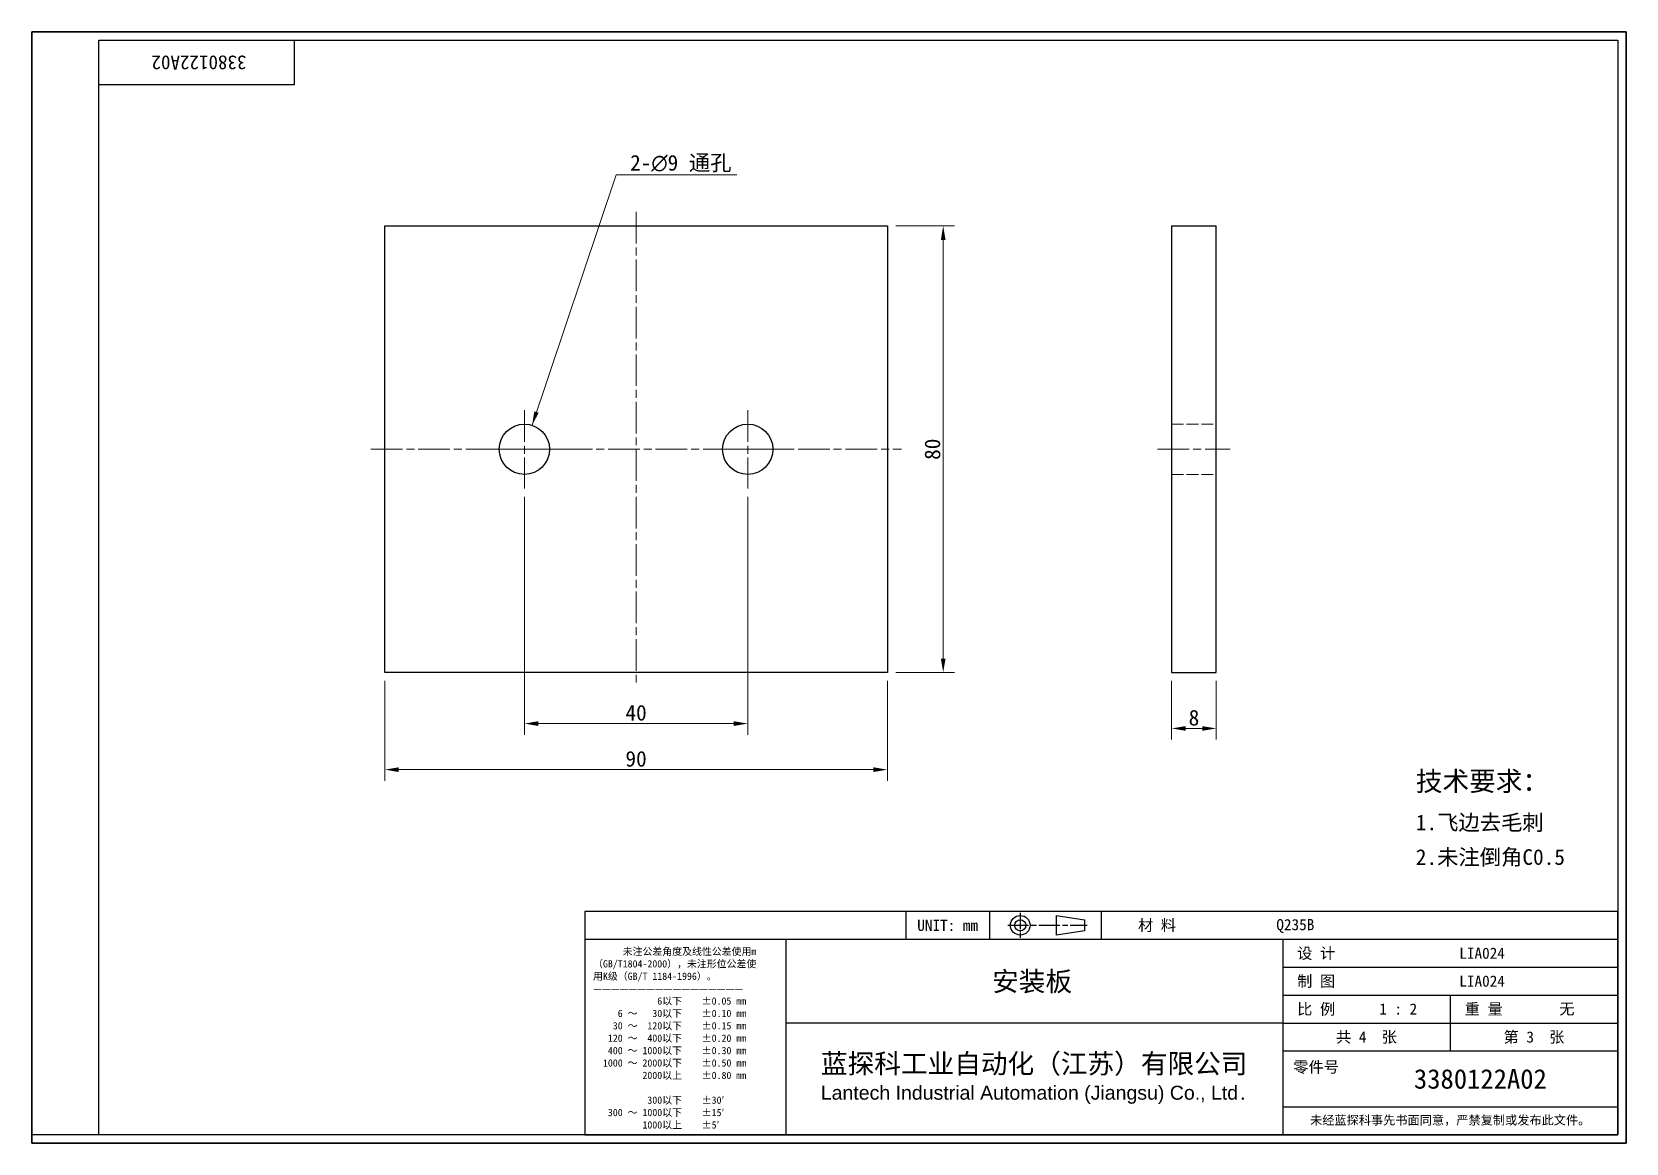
# Model space of a CAD drawing. Header units: millimetres. Extents: x 6 to 292, y 5 to 205.
import ezdxf
from ezdxf.enums import TextEntityAlignment as Align

# ---------------------------------------------------------------- set-up
doc = ezdxf.new("R2010")
doc.units = ezdxf.units.MM
doc.linetypes.add('CHAIN', pattern=[0.3543, 0.2362, -0.0295, 0.0591, -0.0295])
doc.linetypes.add('DASHED', pattern=[0.2067, 0.1654, -0.0413])
for name, color, linetype, lineweight in [('1', 7, 'Continuous', 18), ('可见 (ISO)', 7, 'Continuous', 25), ('图框 (ISO)', 7, 'Continuous', 35), ('标题 (ISO)', 7, 'Continuous', 25)]:
    doc.layers.add(name, color=color, linetype=linetype, lineweight=lineweight)
for name, color, linetype, lineweight, true_color in [('中心标记 (ISO)', 1, 'CHAIN', 18, 0xff0000), ('中心线 (ISO)', 1, 'CHAIN', 18, 0xff0000), ('尺寸 (ISO)', 7, 'Continuous', 18, 0x008000), ('符号 (ISO)', 7, 'Continuous', 18, 0x008000), ('隐藏 (ISO)', 5, 'DASHED', 18, 0x0000ff)]:
    doc.layers.add(name, color=color, linetype=linetype, lineweight=lineweight, true_color=true_color)
doc.styles.add('文本样式164', font='SimSun.ttf')
doc.styles.add('文本样式165', font='SimSun.ttf')
doc.styles.add('文本样式74', font='SimSun.ttf')
doc.styles.add('最新国标', font='simfang.ttf')
doc.styles.add('注释文本 (ISO)', font='simfang.ttf')
doc.dimstyles.new('默认 (GB)', dxfattribs={"dimtxt": 2.8, "dimasz": 2.5, "dimexe": 2, "dimexo": 1.5, "dimgap": 0.5, "dimtad": 1, "dimtoh": 1, "dimdsep": 46, "dimtxsty": '最新国标', "dimcen": 0.09, "dimdle": 10, "dimclrd": 256, "dimclre": 256, "dimclrt": 256, "dimaunit": 1, "dimadec": 3, "dimazin": 2, "dimtfac": 0.535714, "dimtdec": 3, "dimtmove": 0, "dimatfit": 3, "dimfxl": 0, "dimtolj": 1, "dimlwd": -1, "dimlwe": -1, "dimarcsym": 0})
doc.dimstyles.new('默认 (GB)$7', dxfattribs={"dimtxt": 2.8, "dimasz": 2.5, "dimexe": 2, "dimexo": 1.5, "dimgap": 0.5, "dimtad": 1, "dimtoh": 1, "dimdsep": 46, "dimtxsty": '最新国标', "dimcen": 0.09, "dimdle": 10, "dimclrd": 256, "dimclre": 256, "dimclrt": 256, "dimaunit": 1, "dimadec": 3, "dimazin": 2, "dimtfac": 0.535714, "dimtdec": 3, "dimtmove": 0, "dimatfit": 3, "dimfxl": 0, "dimtolj": 1, "dimlwd": -1, "dimlwe": -1, "dimarcsym": 0})

# ---------------------------------------------------------------- blocks, each defined once
blk = doc.blocks.new('图框 最新国标')
at = {"layer": '图框 (ISO)'}
for p, q in [((6, 7), (6, 204.5)), ((6, 204.5), (291.5, 204.5)), ((291.5, 204.5), (291.5, 5.5)), ((6, 7), (6, 5.5)), ((6, 7), (6, 5.5)), ((291.5, 5.5), (6, 5.5))]:
    blk.add_line(p, q, dxfattribs=at)
at = {"layer": '图框 (ISO)', "color": 7, "linetype": 'Continuous', "lineweight": 25}
for p, q in [((18, 203), (290, 203)), ((18, 7), (18, 203)), ((18, 203), (290, 203)), ((53, 203), (53, 195)), ((290, 203), (290, 7)), ((290, 203), (290, 7)), ((53, 195), (18, 195)), ((290, 7), (6, 7)), ((290, 7), (18, 7))]:
    blk.add_line(p, q, dxfattribs=at)
at = {"layer": '图框 (ISO)', "style": '文本样式74'}
blk.add_attdef('零件代号_001', (44.43, 200.25), '', height=2.5, rotation=180, dxfattribs=at)
blk = doc.blocks.new('标题栏 最新国标')
at = {"layer": '标题 (ISO)'}
for p, q in [((381.98, -183.84), (196.98, -183.84)), ((196.98, -183.84), (196.98, -223.84)), ((254.48, -183.84), (254.48, -188.84)), ((269.48, -183.84), (269.48, -188.84)), ((281.48, -188.09), (281.48, -184.59)), ((281.48, -184.59), (286.48, -185.34)), ((286.48, -185.34), (286.48, -187.34)), ((289.48, -183.84), (289.48, -188.84)), ((381.98, -223.84), (381.98, -183.84)), ((383.48, -183.84), (383.48, -225.34)), ((286.48, -187.34), (281.48, -188.09)), ((196.98, -188.84), (381.98, -188.84)), ((232.98, -188.84), (232.98, -223.84)), ((321.98, -188.84), (321.98, -223.84)), ((321.98, -193.84), (381.98, -193.84)), ((321.98, -198.84), (381.98, -198.84)), ((351.98, -198.84), (351.98, -208.84)), ((321.98, -203.84), (232.98, -203.84)), ((321.98, -203.84), (381.98, -203.84)), ((321.98, -208.84), (381.98, -208.84)), ((321.98, -218.84), (381.98, -218.84)), ((196.98, -223.84), (381.98, -223.84)), ((383.48, -225.34), (196.98, -225.34))]:
    blk.add_line(p, q, dxfattribs=at)
at = {"layer": '标题 (ISO)', "linetype": 'CHAIN', "ltscale": 5.000333}
blk.add_line((274.98, -184.09), (274.98, -188.59), dxfattribs=at)
at = {"layer": '标题 (ISO)', "linetype": 'CHAIN', "ltscale": 15.834605}
blk.add_line((272.73, -186.34), (286.98, -186.34), dxfattribs=at)
at = {"layer": '标题 (ISO)'}
for radius in [1.75, 1]:
    blk.add_circle((274.98, -186.34), radius, dxfattribs=at)
at = {"layer": '1', "style": '文本样式164'}
for s, p in [('UNIT: mm', (261.98, -186.34)), ('材 料', (299.48, -186.34)), ('设 计', (327.98, -191.34)), ('制 图', (327.98, -196.34)), ('比 例', (327.98, -201.34)), ('重 量', (357.98, -201.34)), ('共 4  张', (336.98, -206.34)), ('第 3  张', (366.98, -206.34))]:
    blk.add_text(s, height=2, dxfattribs=at).set_placement(p, align=Align.MIDDLE_CENTER)
at = {"layer": '标题 (ISO)', "style": '注释文本 (ISO)'}
for s, insert, char_height, attachment_point, line_spacing_factor in [('\\fSimSun|b0|i0;{\\H1.3000;      未注公差角度及线性公差使用m\\P}\\fSimSun|b0|i0;{\\H1.3000;（GB/T1804-2000），未注形位公差使\\P}\\fSimSun|b0|i0;{\\H1.3000;用K级（GB/T 1184-1996）。\\P}\\fSimSun|b0|i0;{\\H1.3000;—————————————————\\P}\\fSimSun|b0|i0;{\\H1.3000;             6以下    ±0.05 mm\\P}\\fSimSun|b0|i0;{\\H1.3000;     6 ～   30以下    ±0.10 mm\\P}\\fSimSun|b0|i0;{\\H1.3000;    30 ～  120以下    ±0.15 mm\\P}\\fSimSun|b0|i0;{\\H1.3000;   120 ～  400以下    ±0.20 mm\\P}\\fSimSun|b0|i0;{\\H1.3000;   400 ～ 1000以下    ±0.30 mm\\P}\\fSimSun|b0|i0;{\\H1.3000;  1000 ～ 2000以下    ±0.50 mm\\P}\\fSimSun|b0|i0;{\\H1.3000;          2000以上    ±0.80 mm\\P}\\fSimSun|b0|i0;{\\H1.3000;\\P}\\fSimSun|b0|i0;{\\H1.3000;           300以下    ±30′\\P}\\fSimSun|b0|i0;{\\H1.3000;   300 ～ 1000以下    ±15′\\P}\\fSimSun|b0|i0;{\\H1.3000;          1000以上    ±5′}', (198.48, -206.63), 1.3, 4, 1.023913), ('{\\fMicrosoft YaHei|b0|i0|c134|p34;\\H1.75x;蓝探科工业自动化（江苏）有限公司\\P\\fArial|b0|i0|c0|p34;\\H0.71429x;Lantech Industrial Automation (Jiangsu) Co., Ltd\\fFangSong|b0|i0|c134|p49;.\\H1.15195x; }', (277.48, -213.84), 2, 5, 0.978695)]:
    blk.add_mtext(s, dxfattribs=dict(at, insert=insert, char_height=char_height, attachment_point=attachment_point, line_spacing_factor=line_spacing_factor))
at = {"layer": '标题 (ISO)', "attachment_point": 5, "style": '注释文本 (ISO)'}
for s, insert, char_height in [('\\fFangSong|b0|i0;零件号', (327.98, -211.84), 2), ('\\fSimSun|b0|i0;{\\H1.6000;未经蓝探科事先书面同意，严禁复制或发布此文件。}', (351.98, -221.34), 1.6)]:
    blk.add_mtext(s, dxfattribs=dict(at, insert=insert, char_height=char_height))
at = {"layer": '标题 (ISO)'}
for tag, p, height, style in [('材料_001', (320.84, -187.21), 2, '注释文本 (ISO)'), ('设计人_001', (353.61, -192.33), 2, '注释文本 (ISO)'), ('库存编号_001', (269.94, -198.13), 3.5, '文本样式165'), ('设计人_001', (353.61, -197.33), 2, '注释文本 (ISO)'), ('视图比例_001', (339.26, -202.33), 2, '注释文本 (ISO)'), ('质量\\P3;_001', (371.53, -202.3), 2, '注释文本 (ISO)'), ('零件代号_001', (345.48, -215.59), 3.5, '文本样式165')]:
    blk.add_attdef(tag, p, '', height=height, dxfattribs=dict(at, style=style))
blk = doc.blocks.new('*D5')
at = {"layer": 'Defpoints', "color": 0, "transparency": 16777216}
for p in [(94.2, 122.76), (134.2, 122.76), (134.2, 80.63)]:
    blk.add_point(p, dxfattribs=at)
at = {"layer": '尺寸 (ISO)', "color": 116, "true_color": 0x00803f, "transparency": 16777216}
for p, q in [((94.2, 121.26), (94.2, 78.63)), ((134.2, 121.26), (134.2, 78.63)), ((96.7, 80.63), (131.7, 80.63))]:
    blk.add_line(p, q, dxfattribs=at)
for points in [[(96.7, 81.05), (96.7, 80.21), (94.2, 80.63)], [(131.7, 81.05), (131.7, 80.21), (134.2, 80.63)]]:
    blk.add_solid(points, dxfattribs=at)
at = {"layer": '尺寸 (ISO)', "transparency": 16777216, "insert": (114.2, 82.55), "char_height": 2.8, "attachment_point": 5, "style": '最新国标'}
blk.add_mtext('\\A1;40', dxfattribs=at)
blk = doc.blocks.new('*D6')
at = {"layer": 'Defpoints', "color": 0, "transparency": 16777216}
for p in [(69.2, 89.76), (159.2, 89.76), (69.2, 72.38)]:
    blk.add_point(p, dxfattribs=at)
at = {"layer": '尺寸 (ISO)', "color": 116, "true_color": 0x00803f, "transparency": 16777216}
for p, q in [((69.2, 88.26), (69.2, 70.38)), ((159.2, 88.26), (159.2, 70.38)), ((156.7, 72.38), (71.7, 72.38))]:
    blk.add_line(p, q, dxfattribs=at)
for points in [[(71.7, 72.8), (71.7, 71.96), (69.2, 72.38)], [(156.7, 72.8), (156.7, 71.96), (159.2, 72.38)]]:
    blk.add_solid(points, dxfattribs=at)
at = {"layer": '尺寸 (ISO)', "transparency": 16777216, "insert": (114.2, 74.3), "char_height": 2.8, "attachment_point": 5, "style": '最新国标'}
blk.add_mtext('\\A1;90', dxfattribs=at)
blk = doc.blocks.new('*D7')
at = {"layer": 'Defpoints', "color": 0, "transparency": 16777216}
for p in [(159.2, 169.76), (169.2, 169.76), (159.2, 89.76)]:
    blk.add_point(p, dxfattribs=at)
at = {"layer": '尺寸 (ISO)', "color": 116, "true_color": 0x00803f, "transparency": 16777216}
for p, q in [((160.7, 169.76), (171.2, 169.76)), ((169.2, 92.26), (169.2, 167.26)), ((160.7, 89.76), (171.2, 89.76))]:
    blk.add_line(p, q, dxfattribs=at)
for points in [[(168.79, 167.26), (169.62, 167.26), (169.2, 169.76)], [(168.79, 92.26), (169.62, 92.26), (169.2, 89.76)]]:
    blk.add_solid(points, dxfattribs=at)
at = {"layer": '尺寸 (ISO)', "transparency": 16777216, "insert": (167.29, 129.76), "char_height": 2.8, "attachment_point": 5, "rotation": 90, "style": '最新国标'}
blk.add_mtext('\\A1;80', dxfattribs=at)
blk = doc.blocks.new('*D8')
at = {"layer": 'Defpoints', "color": 0, "transparency": 16777216}
for p in [(210.11, 89.76), (218.11, 89.76), (218.11, 79.76)]:
    blk.add_point(p, dxfattribs=at)
at = {"layer": '尺寸 (ISO)', "color": 116, "true_color": 0x00803f, "transparency": 16777216}
for p, q in [((210.11, 88.26), (210.11, 77.76)), ((218.11, 88.26), (218.11, 77.76)), ((212.61, 79.76), (215.61, 79.76))]:
    blk.add_line(p, q, dxfattribs=at)
for points in [[(212.61, 80.17), (212.61, 79.34), (210.11, 79.76)], [(215.61, 80.17), (215.61, 79.34), (218.11, 79.76)]]:
    blk.add_solid(points, dxfattribs=at)
at = {"layer": '尺寸 (ISO)', "transparency": 16777216, "insert": (214.11, 81.67), "char_height": 2.8, "attachment_point": 5, "style": '最新国标'}
blk.add_mtext('\\A1;8', dxfattribs=at)

msp = doc.modelspace()

# ---------------------------------------------------------------- linework, layer by layer
at = {"layer": '中心标记 (ISO)', "ltscale": 23.990969}
for p, q in [((94.204, 136.755), (94.204, 122.755)), ((134.204, 136.755), (134.204, 122.755)), ((101.204, 129.755), (87.204, 129.755)), ((141.204, 129.755), (127.204, 129.755))]:
    msp.add_line(p, q, dxfattribs=at)
at = {"layer": '中心线 (ISO)', "ltscale": 23.990969}
for p, q in [((114.204, 172.255), (114.204, 87.255)), ((66.704, 129.755), (161.704, 129.755)), ((207.607, 129.755), (220.607, 129.755))]:
    msp.add_line(p, q, dxfattribs=at)
at = {"layer": '可见 (ISO)'}
for p, q in [((69.204, 89.755), (69.204, 169.755)), ((69.204, 169.755), (159.204, 169.755)), ((159.204, 169.755), (159.204, 89.755)), ((210.107, 169.755), (218.107, 169.755)), ((210.107, 169.755), (210.107, 89.755)), ((218.107, 89.755), (218.107, 169.755)), ((159.204, 89.755), (69.204, 89.755)), ((210.107, 89.755), (218.107, 89.755))]:
    msp.add_line(p, q, dxfattribs=at)
for centre in [(94.204, 129.755), (134.204, 129.755)]:
    msp.add_circle(centre, 4.5, dxfattribs=at)
at = {"layer": '隐藏 (ISO)', "ltscale": 12.901145}
for p, q in [((210.107, 134.255), (218.107, 134.255)), ((210.107, 125.255), (218.107, 125.255))]:
    msp.add_line(p, q, dxfattribs=at)

# ---------------------------------------------------------------- block references
msp.add_blockref('图框 最新国标', (0, 0)).add_auto_attribs({'零件代号_001': '3380122A02'})
ref = msp.add_blockref('标题栏 最新国标', (-91.983, 230.844))
ref.add_attrib('零件代号_001', '3380122A02', (253.496, 15.25), dxfattribs={"layer": '标题 (ISO)', "height": 3.5, "style": '文本样式165'})
ref.add_attrib('库存编号_001', '安装板', (177.962, 32.711), dxfattribs={"layer": '标题 (ISO)', "height": 3.5, "style": '文本样式165'})
ref.add_attrib('质量\\P3;_001', '无', (279.543, 28.54), dxfattribs={"layer": '标题 (ISO)', "height": 2, "style": '注释文本 (ISO)'})
ref.add_attrib('视图比例_001', '1 : 2', (247.28, 28.517), dxfattribs={"layer": '标题 (ISO)', "height": 2, "style": '注释文本 (ISO)'})
ref.add_attrib('设计人_001', 'LIA024', (261.629, 38.511), dxfattribs={"layer": '标题 (ISO)', "height": 2, "style": '注释文本 (ISO)'})
ref.add_attrib('设计人_001', 'LIA024', (261.629, 33.511), dxfattribs={"layer": '标题 (ISO)', "height": 2, "style": '注释文本 (ISO)'})
ref.add_attrib('材料_001', 'Q235B', (228.86, 43.631), dxfattribs={"layer": '标题 (ISO)', "height": 2, "style": '注释文本 (ISO)'})

# ---------------------------------------------------------------- texts
at = {"layer": '符号 (ISO)'}
for s, insert, char_height, width, attachment_point, line_spacing_factor, style in [('2-\\fAIGDT|b0|i0;{\\H2.8000;n}\\fFangSong|b0|i0;{\\H2.8000;9 通孔}', (113.137, 179.351), 2.8, 20.10414, 7, 0.49, '最新国标'), ('{\\H1.75x;技术要求：\\H0.8x;\\P1.飞边去毛刺\\P2.未注倒角C0.5}', (253.838, 63.53), 2, 29.34269, 4, 1.32748, '注释文本 (ISO)')]:
    msp.add_mtext(s, dxfattribs=dict(at, insert=insert, char_height=char_height, width=width, attachment_point=attachment_point, line_spacing_factor=line_spacing_factor, style=style))

# ---------------------------------------------------------------- dimensions: what is measured, and where the dimension line sits
at = {"layer": '尺寸 (ISO)', "color": 116, "true_color": 0x00803f}
for base, p1, p2, angle, picture, middle in [((169.204, 169.755), (159.204, 89.755), (159.204, 169.755), 90, '*D7', (169.204, 129.755)), ((134.204, 80.632), (94.204, 122.755), (134.204, 122.755), 180, '*D5', (114.204, 80.632)), ((69.204, 72.38), (159.204, 89.755), (69.204, 89.755), 180, '*D6', (114.204, 72.38)), ((218.107, 79.755), (210.107, 89.755), (218.107, 89.755), 180, '*D8', (214.107, 79.755))]:
    dim = msp.add_linear_dim(base=base, p1=p1, p2=p2, angle=angle, dimstyle='默认 (GB)', override={"dimgap": 0.5, "dimtoh": 0, "dimdec": 2, "dimtol": 0, "dimlim": 0, "dimtp": 0, "dimtm": 0, "dimtdec": 3, "dimtofl": 0, "dimatfit": 1}, dxfattribs=at)
    dim.commit()
    dim.dimension.update_dxf_attribs({"geometry": picture, "text_midpoint": middle, "dimtype": 160})

# ---------------------------------------------------------------- leaders
at = {"layer": '符号 (ISO)', "annotation_type": 0, "has_hookline": 1, "hookline_direction": 0, "text_width": 19.113}
msp.add_leader([(95.57, 134.043), (110.637, 178.884), (113.137, 178.884)], dimstyle='默认 (GB)$7', override={"dimgap": 0, "dimtad": 1}, dxfattribs=at)

doc.saveas('drawing.dxf')
